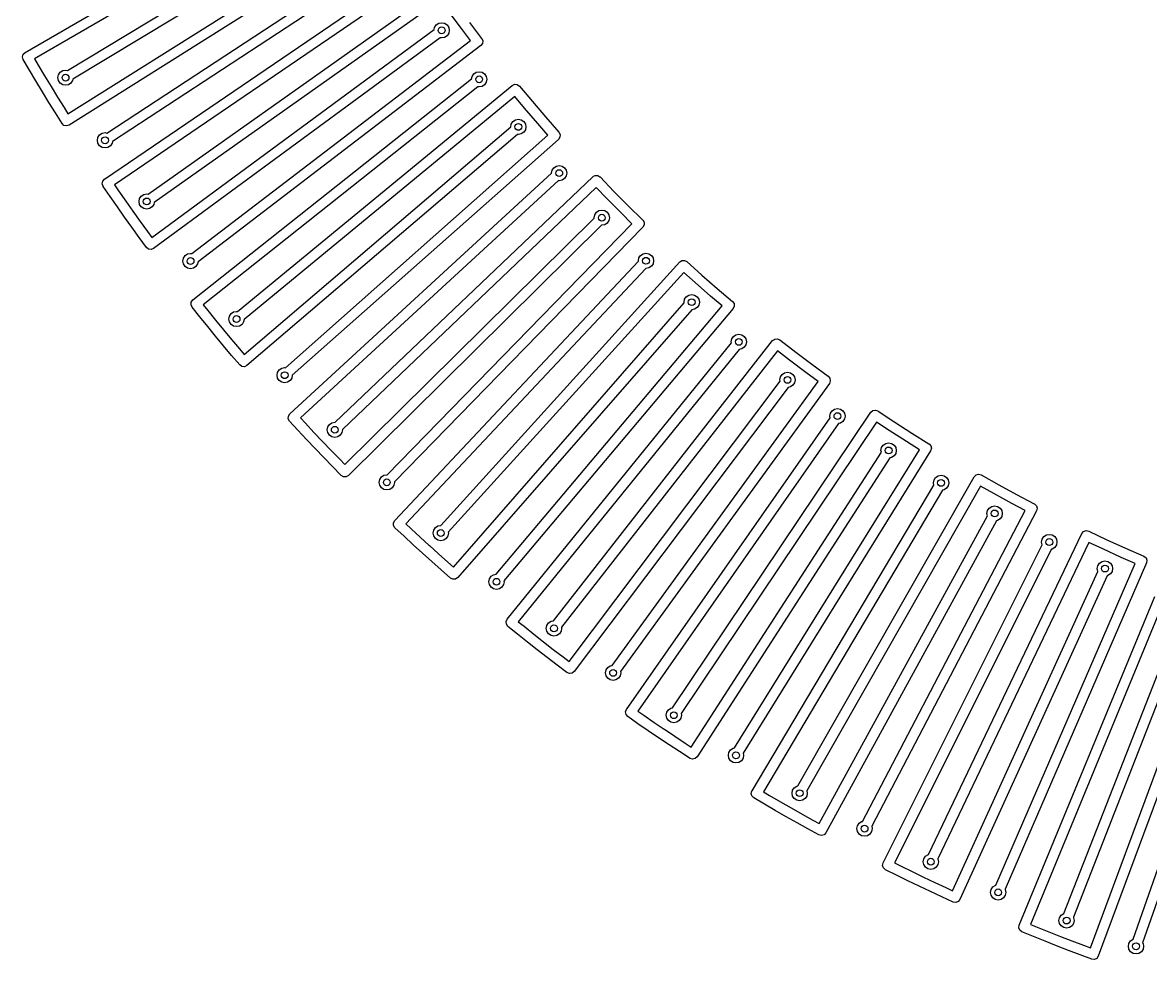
# Model space of a CAD drawing. Extents: x 97 to 314, y -170 to 213.
# Drawn here: x 120.53 to 153.77, y 75.32 to 102.94 of the extents above; entities that cross this region are included whole.
import ezdxf

# ---------------------------------------------------------------- set-up
doc = ezdxf.new("R2010")
doc.units = 0
doc.layers.add('BLACK', color=7, linetype='CONTINUOUS')

msp = doc.modelspace()

# ---------------------------------------------------------------- linework, layer by layer
at = {"layer": 'BLACK', "linetype": 'CONTINUOUS'}
for p, q in [((120.612, 102.056), (129.683, 107.315)), ((129.832, 107.054), (120.89, 101.87)), ((121.864, 101.525), (130.84, 106.949)), ((130.868, 106.615), (122.02, 101.268)), ((121.873, 100.245), (130.622, 105.752)), ((130.781, 105.497), (121.905, 99.9109)), ((123.018, 99.6805), (131.667, 105.346)), ((131.956, 105.177), (123.183, 99.4295)), ((122.952, 98.3185), (131.616, 104.223)), ((131.786, 103.975), (123.242, 98.1537)), ((124.238, 97.8795), (132.797, 103.942)), ((132.849, 103.611), (124.413, 97.6361)), ((133.466, 102.763), (133.111, 103.246)), ((124.34, 96.6041), (132.665, 102.731)), ((132.665, 102.731), (132.678, 102.793)), ((132.678, 102.793), (132.726, 102.866)), ((132.726, 102.866), (132.799, 102.915)), ((132.799, 102.915), (132.885, 102.932)), ((132.885, 102.932), (132.971, 102.915)), ((132.971, 102.915), (133.044, 102.866)), ((133.044, 102.866), (133.093, 102.793)), ((133.093, 102.793), (133.11, 102.707)), ((133.11, 102.707), (133.093, 102.621)), ((133.738, 102.403), (133.466, 102.763)), ((133.706, 102.941), (134.064, 102.468)), ((132.844, 102.49), (124.397, 96.2735)), ((125.524, 96.1244), (133.738, 102.403)), ((132.885, 102.482), (132.844, 102.49)), ((132.971, 102.499), (132.885, 102.482)), ((133.044, 102.548), (132.971, 102.499)), ((133.093, 102.621), (133.044, 102.548)), ((134.064, 102.468), (134.066, 102.466)), ((134.066, 102.466), (134.066, 102.466)), ((134.066, 102.466), (134.066, 102.466)), ((134.066, 102.466), (134.096, 102.394)), ((134.096, 102.394), (134.086, 102.317)), ((120.555, 102), (120.61, 102.055)), ((120.61, 102.055), (120.612, 102.056)), ((134.038, 102.256), (125.707, 95.8871)), ((134.086, 102.317), (134.038, 102.256)), ((120.535, 101.925), (120.555, 102)), ((120.555, 101.85), (120.535, 101.925)), ((120.555, 101.849), (120.555, 101.85)), ((120.556, 101.849), (120.555, 101.849)), ((120.741, 101.532), (120.556, 101.849)), ((120.556, 101.849), (120.556, 101.849)), ((120.89, 101.87), (120.999, 101.684)), ((120.929, 101.215), (120.741, 101.532)), ((120.999, 101.684), (121.186, 101.368)), ((121.578, 101.312), (121.595, 101.398)), ((121.595, 101.398), (121.644, 101.471)), ((121.644, 101.471), (121.717, 101.52)), ((121.717, 101.52), (121.803, 101.537)), ((121.803, 101.537), (121.864, 101.525)), ((133.782, 101.349), (133.83, 101.422)), ((133.83, 101.422), (133.903, 101.471)), ((133.903, 101.471), (133.99, 101.488)), ((133.99, 101.488), (134.076, 101.471)), ((134.076, 101.471), (134.149, 101.422)), ((134.149, 101.422), (134.197, 101.349)), ((121.118, 100.899), (120.929, 101.215)), ((121.186, 101.368), (121.374, 101.055)), ((121.374, 101.055), (121.375, 101.054)), ((121.375, 101.054), (121.375, 101.053)), ((121.375, 101.053), (121.565, 100.741)), ((121.595, 101.226), (121.578, 101.312)), ((121.644, 101.153), (121.595, 101.226)), ((121.717, 101.104), (121.644, 101.153)), ((121.803, 101.087), (121.717, 101.104)), ((121.889, 101.104), (121.803, 101.087)), ((121.962, 101.153), (121.889, 101.104)), ((122.011, 101.226), (121.962, 101.153)), ((122.02, 101.268), (122.011, 101.226)), ((125.556, 94.7613), (133.768, 101.278)), ((133.956, 101.044), (125.858, 94.6181)), ((126.871, 94.4173), (134.967, 101.085)), ((133.768, 101.278), (133.782, 101.349)), ((133.99, 101.038), (133.956, 101.044)), ((134.076, 101.055), (133.99, 101.038)), ((134.149, 101.104), (134.076, 101.055)), ((134.197, 101.177), (134.149, 101.104)), ((134.197, 101.349), (134.215, 101.263)), ((134.215, 101.263), (134.197, 101.177)), ((134.967, 101.085), (135.038, 101.118)), ((135.038, 101.118), (135.115, 101.11)), ((135.115, 101.11), (135.178, 101.065)), ((135.178, 101.065), (135.18, 101.062)), ((135.18, 101.062), (135.559, 100.607)), ((121.31, 100.584), (121.118, 100.899)), ((121.565, 100.741), (121.758, 100.429)), ((135.043, 100.759), (127.066, 94.1887)), ((135.331, 100.414), (135.043, 100.759)), ((121.503, 100.271), (121.31, 100.584)), ((121.758, 100.429), (121.873, 100.245)), ((135.72, 99.9576), (135.331, 100.414)), ((135.559, 100.607), (135.947, 100.153)), ((121.698, 99.9581), (121.503, 100.271)), ((134.986, 100.019), (135.059, 100.068)), ((135.059, 100.068), (135.145, 100.085)), ((135.145, 100.085), (135.231, 100.068)), ((135.231, 100.068), (135.304, 100.019)), ((135.947, 100.153), (136.337, 99.7073)), ((121.698, 99.9579), (121.698, 99.9581)), ((121.698, 99.9581), (121.698, 99.9581)), ((121.755, 99.9052), (121.698, 99.9579)), ((121.831, 99.888), (121.755, 99.9052)), ((121.905, 99.9109), (121.831, 99.888)), ((127.066, 93.1523), (134.921, 99.8661)), ((134.921, 99.8661), (134.937, 99.9461)), ((134.937, 99.9461), (134.986, 100.019)), ((135.304, 100.019), (135.353, 99.9461)), ((135.353, 99.7739), (135.304, 99.7009)), ((135.353, 99.9461), (135.37, 99.86)), ((135.37, 99.86), (135.353, 99.7739)), ((136.017, 99.6189), (135.72, 99.9576)), ((122.74, 99.4662), (122.757, 99.5523)), ((122.757, 99.3801), (122.74, 99.4662)), ((122.757, 99.5523), (122.806, 99.6253)), ((122.806, 99.6253), (122.879, 99.674)), ((122.879, 99.674), (122.965, 99.6912)), ((122.965, 99.6912), (123.018, 99.6805)), ((123.183, 99.4295), (123.173, 99.3801)), ((135.119, 99.6403), (127.146, 92.8267)), ((128.282, 92.7607), (136.017, 99.6189)), ((136.328, 99.4933), (128.484, 92.539)), ((135.145, 99.635), (135.119, 99.6403)), ((135.231, 99.6522), (135.145, 99.635)), ((135.304, 99.7009), (135.231, 99.6522)), ((136.37, 99.5581), (136.328, 99.4933)), ((136.337, 99.7073), (136.34, 99.7054)), ((136.34, 99.7054), (136.34, 99.7052)), ((136.34, 99.7052), (136.34, 99.7051)), ((136.34, 99.7051), (136.375, 99.6356)), ((136.375, 99.6356), (136.37, 99.5581)), ((122.806, 99.3071), (122.757, 99.3801)), ((122.879, 99.2583), (122.806, 99.3071)), ((122.965, 99.2412), (122.879, 99.2583)), ((123.051, 99.2583), (122.965, 99.2412)), ((123.124, 99.3071), (123.051, 99.2583)), ((123.173, 99.3801), (123.124, 99.3071)), ((136.265, 98.7075), (136.351, 98.7247)), ((136.351, 98.7247), (136.437, 98.7075)), ((128.412, 91.4027), (136.127, 98.497)), ((129.75, 91.1565), (137.339, 98.3938)), ((136.126, 98.4997), (136.143, 98.5858)), ((136.127, 98.497), (136.126, 98.4997)), ((136.143, 98.5858), (136.192, 98.6588)), ((136.192, 98.6588), (136.265, 98.7075)), ((136.437, 98.7075), (136.51, 98.6588)), ((136.51, 98.6588), (136.559, 98.5858)), ((136.559, 98.4136), (136.51, 98.3406)), ((136.559, 98.5858), (136.576, 98.4997)), ((136.576, 98.4997), (136.559, 98.4136)), ((137.339, 98.3939), (137.364, 98.4078)), ((137.339, 98.3938), (137.339, 98.3939)), ((137.364, 98.4078), (137.407, 98.4311)), ((137.407, 98.4311), (137.485, 98.4292)), ((137.485, 98.4292), (137.543, 98.3939)), ((137.543, 98.3939), (137.551, 98.3888)), ((137.551, 98.3888), (137.553, 98.3858)), ((137.553, 98.3858), (137.964, 97.9592)), ((122.884, 98.1825), (122.898, 98.2588)), ((122.91, 98.1092), (122.884, 98.1825)), ((122.898, 98.2588), (122.949, 98.3177)), ((122.91, 98.1087), (122.91, 98.1092)), ((122.91, 98.1092), (122.91, 98.1092)), ((122.91, 98.1086), (122.91, 98.1087)), ((123.118, 97.8054), (122.91, 98.1086)), ((122.91, 98.1086), (122.91, 98.1086)), ((122.949, 98.3177), (122.952, 98.3185)), ((123.242, 98.1537), (123.365, 97.9757)), ((136.332, 98.2784), (128.724, 91.2818)), ((137.438, 98.0739), (129.96, 90.9415)), ((136.351, 98.2747), (136.332, 98.2784)), ((136.437, 98.2918), (136.351, 98.2747)), ((136.51, 98.3406), (136.437, 98.2918)), ((137.75, 97.7502), (137.438, 98.0739)), ((123.328, 97.5029), (123.118, 97.8054)), ((123.365, 97.9757), (123.574, 97.6746)), ((123.969, 97.6632), (123.986, 97.7494)), ((123.986, 97.7494), (124.034, 97.8223)), ((124.034, 97.8223), (124.107, 97.8711)), ((124.107, 97.8711), (124.194, 97.8882)), ((124.194, 97.8882), (124.238, 97.8795)), ((138.172, 97.3237), (137.75, 97.7502)), ((137.964, 97.9592), (138.384, 97.5353)), ((123.54, 97.2016), (123.328, 97.5029)), ((123.574, 97.6746), (123.784, 97.3757)), ((123.986, 97.5771), (123.969, 97.6632)), ((124.034, 97.5041), (123.986, 97.5771)), ((124.107, 97.4554), (124.034, 97.5041)), ((124.194, 97.4382), (124.107, 97.4554)), ((124.28, 97.4554), (124.194, 97.4382)), ((124.353, 97.5041), (124.28, 97.4554)), ((124.401, 97.5771), (124.353, 97.5041)), ((124.413, 97.6361), (124.401, 97.5771)), ((137.446, 97.3437), (137.519, 97.3924)), ((137.519, 97.3924), (137.605, 97.4096)), ((137.605, 97.4096), (137.691, 97.3924)), ((137.691, 97.3924), (137.764, 97.3437)), ((138.384, 97.5353), (138.806, 97.1188)), ((123.754, 96.9016), (123.54, 97.2016)), ((123.784, 97.3757), (123.785, 97.375)), ((123.785, 97.375), (123.785, 97.374)), ((123.785, 97.374), (123.998, 97.0763)), ((123.998, 97.0763), (124.212, 96.7791)), ((130.035, 89.9076), (137.382, 97.1749)), ((137.38, 97.1846), (137.397, 97.2707)), ((137.382, 97.1749), (137.38, 97.1846)), ((137.397, 97.2707), (137.446, 97.3437)), ((137.764, 97.3437), (137.813, 97.2707)), ((137.813, 97.0985), (137.764, 97.0255)), ((137.813, 97.2707), (137.83, 97.1846)), ((137.83, 97.1846), (137.813, 97.0985)), ((138.493, 97.0074), (138.172, 97.3237)), ((138.806, 97.1188), (138.809, 97.1172)), ((138.809, 97.1172), (138.809, 97.117)), ((138.809, 97.117), (138.809, 97.1169)), ((138.809, 97.1169), (138.849, 97.0501)), ((123.97, 96.6029), (123.754, 96.9016)), ((124.212, 96.7791), (124.34, 96.6041)), ((137.594, 96.9619), (130.139, 89.5887)), ((131.278, 89.6072), (138.493, 97.0074)), ((138.812, 96.9048), (131.492, 89.3971)), ((137.605, 96.9596), (137.594, 96.9619)), ((137.691, 96.9767), (137.605, 96.9596)), ((137.764, 97.0255), (137.691, 96.9767)), ((138.85, 96.9725), (138.812, 96.9048)), ((138.849, 97.0501), (138.85, 96.9725)), ((124.187, 96.3056), (123.97, 96.6029)), ((124.187, 96.3055), (124.187, 96.3056)), ((124.187, 96.3056), (124.187, 96.3056)), ((124.187, 96.3054), (124.187, 96.3055)), ((124.248, 96.2569), (124.187, 96.3054)), ((124.325, 96.2452), (124.248, 96.2569)), ((124.397, 96.2735), (124.325, 96.2452)), ((125.278, 95.993), (125.327, 96.066)), ((125.327, 96.066), (125.4, 96.1148)), ((125.4, 96.1148), (125.486, 96.1319)), ((125.486, 96.1319), (125.524, 96.1244)), ((138.699, 96.0015), (138.748, 96.0745)), ((138.748, 96.0745), (138.821, 96.1233)), ((138.821, 96.1233), (138.907, 96.1404)), ((138.907, 96.1404), (138.993, 96.1233)), ((138.993, 96.1233), (139.066, 96.0745)), ((139.066, 96.0745), (139.115, 96.0015)), ((125.261, 95.9069), (125.278, 95.993)), ((125.278, 95.8208), (125.261, 95.9069)), ((125.327, 95.7478), (125.278, 95.8208)), ((125.4, 95.699), (125.327, 95.7478)), ((125.645, 95.7478), (125.572, 95.699)), ((125.694, 95.8208), (125.645, 95.7478)), ((125.707, 95.8871), (125.694, 95.8208)), ((131.505, 88.2605), (138.685, 95.8986)), ((132.859, 88.1145), (139.9, 95.8816)), ((138.682, 95.9154), (138.699, 96.0015)), ((138.685, 95.8986), (138.682, 95.9154)), ((139.066, 95.7563), (138.993, 95.7075)), ((139.115, 95.8293), (139.066, 95.7563)), ((139.115, 96.0015), (139.132, 95.9154)), ((139.132, 95.9154), (139.115, 95.8293)), ((139.9, 95.8816), (139.923, 95.8966)), ((139.9, 95.8816), (139.9, 95.8816)), ((139.9, 95.8816), (139.9, 95.8816)), ((139.923, 95.8966), (139.965, 95.9237)), ((139.965, 95.9237), (140.043, 95.9275)), ((140.043, 95.9275), (140.112, 95.892)), ((140.112, 95.892), (140.114, 95.8892)), ((140.114, 95.8892), (140.555, 95.4936)), ((125.486, 95.6819), (125.4, 95.699)), ((125.572, 95.699), (125.486, 95.6819)), ((138.902, 95.6914), (131.825, 88.1625)), ((140.022, 95.5697), (133.08, 87.911)), ((138.907, 95.6904), (138.902, 95.6914)), ((138.993, 95.7075), (138.907, 95.6904)), ((140.357, 95.2696), (140.022, 95.5697)), ((140.555, 95.4936), (141.004, 95.1013)), ((140.809, 94.8749), (140.357, 95.2696)), ((141.004, 95.1013), (141.456, 94.7166)), ((125.507, 94.6979), (125.554, 94.7603)), ((125.554, 94.7603), (125.556, 94.7613)), ((140.029, 94.6949), (140.046, 94.781)), ((140.046, 94.781), (140.095, 94.854)), ((140.095, 94.854), (140.168, 94.9028)), ((140.168, 94.9028), (140.254, 94.9199)), ((140.254, 94.9199), (140.34, 94.9028)), ((140.34, 94.9028), (140.413, 94.854)), ((140.413, 94.854), (140.461, 94.781)), ((140.461, 94.781), (140.479, 94.6949)), ((141.152, 94.5827), (140.809, 94.8749)), ((125.499, 94.6208), (125.507, 94.6979)), ((125.529, 94.5495), (125.499, 94.6208)), ((125.53, 94.549), (125.529, 94.5495)), ((125.529, 94.5495), (125.529, 94.5495)), ((125.759, 94.2616), (125.53, 94.549)), ((125.53, 94.549), (125.53, 94.549)), ((125.53, 94.549), (125.53, 94.549)), ((125.858, 94.6181), (125.993, 94.4494)), ((125.993, 94.4494), (126.223, 94.1643)), ((126.683, 94.3571), (126.756, 94.4059)), ((126.756, 94.4059), (126.842, 94.423)), ((126.842, 94.423), (126.871, 94.4173)), ((133.232, 86.8872), (140.033, 94.6709)), ((140.257, 94.4705), (133.359, 86.5767)), ((134.493, 86.678), (141.152, 94.5827)), ((141.477, 94.5035), (134.721, 86.4823)), ((140.033, 94.6709), (140.029, 94.6949)), ((140.34, 94.487), (140.257, 94.4705)), ((140.413, 94.5358), (140.34, 94.487)), ((140.461, 94.6088), (140.413, 94.5358)), ((140.479, 94.6949), (140.461, 94.6088)), ((141.456, 94.7166), (141.459, 94.7151)), ((141.459, 94.7151), (141.459, 94.7149)), ((141.459, 94.7149), (141.459, 94.7149)), ((141.459, 94.7149), (141.503, 94.6512)), ((141.51, 94.5738), (141.477, 94.5035)), ((141.503, 94.6512), (141.51, 94.5738)), ((125.991, 93.9752), (125.759, 94.2616)), ((126.223, 94.1643), (126.455, 93.8814)), ((126.617, 94.198), (126.635, 94.2841)), ((126.635, 94.1119), (126.617, 94.198)), ((126.635, 94.2841), (126.683, 94.3571)), ((126.683, 94.0389), (126.635, 94.1119)), ((127.05, 94.1119), (127.002, 94.0389)), ((127.066, 94.1887), (127.05, 94.1119)), ((126.224, 93.6901), (125.991, 93.9752)), ((126.455, 93.8814), (126.456, 93.8808)), ((126.456, 93.8808), (126.456, 93.8799)), ((126.456, 93.8799), (126.69, 93.5984)), ((126.756, 93.9901), (126.683, 94.0389)), ((126.842, 93.973), (126.756, 93.9901)), ((126.929, 93.9901), (126.842, 93.973)), ((127.002, 94.0389), (126.929, 93.9901)), ((141.485, 93.6828), (141.558, 93.7316)), ((141.558, 93.7316), (141.644, 93.7487)), ((141.644, 93.7487), (141.73, 93.7316)), ((141.73, 93.7316), (141.803, 93.6828)), ((126.459, 93.4064), (126.224, 93.6901)), ((126.224, 93.6901), (126.224, 93.6901)), ((126.696, 93.1242), (126.459, 93.4064)), ((126.69, 93.5984), (126.925, 93.3176)), ((134.818, 85.3513), (141.425, 93.4922)), ((136.177, 85.3009), (142.637, 93.5621)), ((141.419, 93.5237), (141.436, 93.6098)), ((141.425, 93.4922), (141.419, 93.5237)), ((141.436, 93.6098), (141.485, 93.6828)), ((141.803, 93.6828), (141.852, 93.6098)), ((141.852, 93.4376), (141.803, 93.3646)), ((141.852, 93.6098), (141.869, 93.5237)), ((141.869, 93.5237), (141.852, 93.4376)), ((142.637, 93.5621), (142.671, 93.5879)), ((142.671, 93.5879), (142.699, 93.6088)), ((142.699, 93.6088), (142.776, 93.6183)), ((142.776, 93.6183), (142.847, 93.5879)), ((142.847, 93.5879), (142.849, 93.5852)), ((142.849, 93.5852), (143.319, 93.2227)), ((126.935, 92.8434), (126.696, 93.1242)), ((126.925, 93.3176), (127.066, 93.1523)), ((141.657, 93.3012), (135.144, 85.2768)), ((142.781, 93.2599), (136.413, 85.1161)), ((141.73, 93.3158), (141.657, 93.3012)), ((141.803, 93.3646), (141.73, 93.3158)), ((143.137, 92.9849), (142.781, 93.2599)), ((143.319, 93.2227), (143.795, 92.8641)), ((126.935, 92.8432), (126.935, 92.8434)), ((126.935, 92.8434), (126.935, 92.8434)), ((126.935, 92.8434), (126.935, 92.8434)), ((126.999, 92.7993), (126.935, 92.8432)), ((127.076, 92.7932), (126.999, 92.7993)), ((127.146, 92.8267), (127.076, 92.7932)), ((128.1, 92.6993), (128.173, 92.7481)), ((128.173, 92.7481), (128.259, 92.7652)), ((128.259, 92.7652), (128.282, 92.7607)), ((143.617, 92.6241), (143.137, 92.9849)), ((143.795, 92.8641), (144.273, 92.5131)), ((128.034, 92.5402), (128.051, 92.6263)), ((128.051, 92.4541), (128.034, 92.5402)), ((128.051, 92.6263), (128.1, 92.6993)), ((128.1, 92.3811), (128.051, 92.4541)), ((128.467, 92.4541), (128.418, 92.3811)), ((128.484, 92.539), (128.467, 92.4541)), ((142.851, 92.4042), (142.868, 92.4903)), ((142.859, 92.3651), (142.851, 92.4042)), ((142.868, 92.4903), (142.917, 92.5633)), ((142.917, 92.5633), (142.99, 92.6121)), ((142.99, 92.6121), (143.076, 92.6292)), ((143.076, 92.6292), (143.162, 92.6121)), ((143.162, 92.6121), (143.235, 92.5633)), ((143.235, 92.5633), (143.284, 92.4903)), ((143.284, 92.4903), (143.301, 92.4042)), ((143.301, 92.4042), (143.284, 92.3181)), ((143.979, 92.3576), (143.617, 92.6241)), ((144.273, 92.5131), (144.276, 92.5119)), ((144.276, 92.5119), (144.276, 92.5118)), ((144.276, 92.5118), (144.276, 92.5117)), ((144.276, 92.5117), (144.325, 92.4514)), ((144.325, 92.4514), (144.338, 92.3747)), ((128.173, 92.3323), (128.1, 92.3811)), ((128.259, 92.3152), (128.173, 92.3323)), ((128.345, 92.3323), (128.259, 92.3152)), ((128.418, 92.3811), (128.345, 92.3323)), ((136.64, 84.107), (142.859, 92.3651)), ((143.097, 92.1835), (136.789, 83.8066)), ((137.912, 83.9876), (143.979, 92.3576)), ((144.31, 92.3022), (138.154, 83.8108)), ((143.162, 92.1964), (143.097, 92.1835)), ((143.235, 92.2451), (143.162, 92.1964)), ((143.284, 92.3181), (143.235, 92.2451)), ((144.338, 92.3747), (144.31, 92.3022)), ((139.691, 82.7375), (145.535, 91.4476)), ((144.323, 91.3371), (144.34, 91.4232)), ((144.34, 91.4232), (144.389, 91.4962)), ((144.389, 91.4962), (144.462, 91.545)), ((144.462, 91.545), (144.548, 91.5621)), ((144.548, 91.5621), (144.634, 91.545)), ((144.634, 91.545), (144.707, 91.4962)), ((144.707, 91.4962), (144.756, 91.4232)), ((144.756, 91.4232), (144.773, 91.3371)), ((145.535, 91.4476), (145.593, 91.4987)), ((145.593, 91.4987), (145.67, 91.5137)), ((145.67, 91.5137), (145.743, 91.4886)), ((145.743, 91.4886), (145.745, 91.486)), ((145.745, 91.486), (146.24, 91.1586)), ((128.365, 91.2584), (128.368, 91.3359)), ((128.401, 91.1895), (128.365, 91.2584)), ((128.368, 91.3359), (128.41, 91.4015)), ((128.402, 91.189), (128.401, 91.1895)), ((128.651, 90.9191), (128.402, 91.189)), ((128.402, 91.189), (128.402, 91.189)), ((128.402, 91.189), (128.402, 91.189)), ((128.41, 91.4015), (128.412, 91.4027)), ((128.724, 91.2818), (128.871, 91.1233)), ((128.871, 91.1233), (129.121, 90.8558)), ((129.528, 91.0204), (129.577, 91.0934)), ((129.577, 91.0934), (129.65, 91.1422)), ((129.65, 91.1422), (129.736, 91.1593)), ((129.736, 91.1593), (129.75, 91.1565)), ((138.333, 82.6904), (144.332, 91.2901)), ((144.578, 91.1181), (138.663, 82.6398)), ((145.701, 91.1566), (139.941, 82.5718)), ((144.332, 91.2901), (144.323, 91.3371)), ((144.634, 91.1292), (144.578, 91.1181)), ((144.707, 91.178), (144.634, 91.1292)), ((144.756, 91.251), (144.707, 91.178)), ((144.773, 91.3371), (144.756, 91.251)), ((146.076, 90.9083), (145.701, 91.1566)), ((146.24, 91.1586), (146.741, 90.8355)), ((128.903, 90.6502), (128.651, 90.9191)), ((129.121, 90.8558), (129.373, 90.5905)), ((129.511, 90.9343), (129.528, 91.0204)), ((129.528, 90.8482), (129.511, 90.9343)), ((129.577, 90.7752), (129.528, 90.8482)), ((129.65, 90.7265), (129.577, 90.7752)), ((129.895, 90.7752), (129.822, 90.7265)), ((129.944, 90.8482), (129.895, 90.7752)), ((129.961, 90.9343), (129.944, 90.8482)), ((129.96, 90.9415), (129.961, 90.9343)), ((146.58, 90.5832), (146.076, 90.9083)), ((146.741, 90.8355), (147.243, 90.5202)), ((129.157, 90.3829), (128.903, 90.6502)), ((129.373, 90.5905), (129.374, 90.5899)), ((129.374, 90.5899), (129.374, 90.589)), ((129.374, 90.589), (129.627, 90.3252)), ((129.736, 90.7093), (129.65, 90.7265)), ((129.822, 90.7265), (129.736, 90.7093)), ((145.832, 90.3246), (145.849, 90.4107)), ((145.849, 90.4107), (145.898, 90.4837)), ((145.898, 90.4837), (145.971, 90.5325)), ((145.971, 90.5325), (146.057, 90.5496)), ((146.057, 90.5496), (146.143, 90.5325)), ((146.143, 90.5325), (146.216, 90.4837)), ((146.216, 90.4837), (146.265, 90.4107)), ((146.265, 90.4107), (146.282, 90.3246)), ((146.962, 90.3437), (146.58, 90.5832)), ((147.243, 90.5202), (147.246, 90.5192)), ((147.246, 90.5192), (147.246, 90.5191)), ((147.246, 90.5191), (147.247, 90.519)), ((147.247, 90.519), (147.3, 90.4624)), ((147.3, 90.4624), (147.318, 90.3869)), ((129.412, 90.117), (129.157, 90.3829)), ((129.157, 90.3829), (129.157, 90.3829)), ((129.157, 90.3829), (129.157, 90.3829)), ((129.668, 89.8528), (129.412, 90.117)), ((129.627, 90.3252), (129.883, 90.0622)), ((140.24, 81.5818), (145.843, 90.2695)), ((146.095, 90.1073), (140.411, 81.293)), ((141.517, 81.5543), (146.962, 90.3437)), ((147.295, 90.3125), (141.773, 81.397)), ((145.843, 90.2695), (145.832, 90.3246)), ((146.143, 90.1168), (146.095, 90.1073)), ((146.216, 90.1655), (146.143, 90.1168)), ((146.265, 90.2385), (146.216, 90.1655)), ((146.282, 90.3246), (146.265, 90.2385)), ((147.318, 90.3869), (147.295, 90.3125)), ((129.927, 89.5901), (129.668, 89.8528)), ((129.883, 90.0622), (130.035, 89.9076)), ((129.927, 89.59), (129.927, 89.5901)), ((129.927, 89.5899), (129.927, 89.59)), ((129.994, 89.5507), (129.927, 89.5899)), ((130.071, 89.5503), (129.994, 89.5507)), ((130.139, 89.5887), (130.071, 89.5503)), ((131.045, 89.3839), (131.062, 89.47)), ((131.062, 89.47), (131.111, 89.543)), ((131.111, 89.543), (131.184, 89.5917)), ((131.184, 89.5917), (131.27, 89.6089)), ((131.27, 89.6089), (131.278, 89.6072)), ((143.384, 80.4375), (148.579, 89.5492)), ((147.377, 89.3673), (147.395, 89.4534)), ((147.395, 89.4534), (147.443, 89.5264)), ((147.443, 89.5264), (147.516, 89.5751)), ((147.516, 89.5751), (147.602, 89.5923)), ((147.602, 89.5923), (147.689, 89.5751)), ((147.689, 89.5751), (147.762, 89.5264)), ((147.762, 89.5264), (147.81, 89.4534)), ((147.81, 89.4534), (147.827, 89.3673)), ((148.579, 89.5492), (148.634, 89.6043)), ((148.634, 89.6043), (148.709, 89.6248)), ((148.709, 89.6248), (148.784, 89.6052)), ((148.784, 89.6052), (148.786, 89.6028)), ((148.786, 89.6028), (149.303, 89.3122)), ((131.062, 89.2978), (131.045, 89.3839)), ((131.111, 89.2248), (131.062, 89.2978)), ((131.184, 89.176), (131.111, 89.2248)), ((131.27, 89.1589), (131.184, 89.176)), ((131.356, 89.176), (131.27, 89.1589)), ((131.429, 89.2248), (131.356, 89.176)), ((131.478, 89.2978), (131.429, 89.2248)), ((131.495, 89.3839), (131.478, 89.2978)), ((131.492, 89.3971), (131.495, 89.3839)), ((142.032, 80.2919), (147.39, 89.3036)), ((147.649, 89.1515), (142.366, 80.2654)), ((148.766, 89.271), (143.646, 80.2922)), ((147.39, 89.3036), (147.377, 89.3673)), ((147.689, 89.1594), (147.649, 89.1515)), ((147.762, 89.2082), (147.689, 89.1594)), ((147.81, 89.2812), (147.762, 89.2082)), ((147.827, 89.3673), (147.81, 89.2812)), ((149.158, 89.0506), (148.766, 89.271)), ((149.303, 89.3122), (149.826, 89.0263)), ((149.684, 88.763), (149.158, 89.0506)), ((150.082, 88.5519), (149.684, 88.763)), ((149.826, 89.0263), (150.35, 88.7483)), ((150.35, 88.7483), (150.353, 88.7476)), ((150.353, 88.7476), (150.353, 88.7474)), ((150.353, 88.7474), (150.354, 88.7474)), ((150.354, 88.7474), (150.411, 88.6948)), ((145.291, 79.3907), (150.082, 88.5519)), ((150.417, 88.545), (145.558, 79.2543)), ((148.956, 88.4671), (148.973, 88.5532)), ((148.971, 88.3945), (148.956, 88.4671)), ((148.973, 88.5532), (149.022, 88.6262)), ((149.022, 88.6262), (149.095, 88.675)), ((149.095, 88.675), (149.181, 88.6921)), ((149.181, 88.6921), (149.267, 88.675)), ((149.267, 88.675), (149.34, 88.6262)), ((149.34, 88.6262), (149.389, 88.5532)), ((149.389, 88.5532), (149.406, 88.4671)), ((149.406, 88.4671), (149.389, 88.381)), ((150.411, 88.6948), (150.434, 88.6207)), ((150.434, 88.6207), (150.417, 88.545)), ((131.466, 88.1907), (131.503, 88.2591)), ((131.468, 88.1131), (131.466, 88.1907)), ((131.509, 88.0471), (131.468, 88.1131)), ((131.503, 88.2591), (131.505, 88.2605)), ((131.825, 88.1625), (131.982, 88.0151)), ((132.7, 88.0486), (132.773, 88.0974)), ((132.773, 88.0974), (132.859, 88.1145)), ((132.859, 88.1145), (132.859, 88.1145)), ((144.015, 79.3248), (148.971, 88.3945)), ((149.235, 88.2528), (144.206, 79.0491)), ((149.267, 88.2592), (149.235, 88.2528)), ((149.34, 88.308), (149.267, 88.2592)), ((149.389, 88.381), (149.34, 88.308)), ((131.51, 88.0466), (131.509, 88.0471)), ((131.509, 88.0471), (131.509, 88.0471)), ((131.778, 87.7955), (131.51, 88.0466)), ((131.51, 88.0466), (131.51, 88.0466)), ((131.51, 88.0466), (131.51, 88.0466)), ((132.049, 87.5456), (131.778, 87.7955)), ((131.982, 88.0151), (132.252, 87.7665)), ((132.252, 87.7665), (132.522, 87.5202)), ((132.634, 87.8895), (132.651, 87.9756)), ((132.651, 87.8034), (132.634, 87.8895)), ((132.651, 87.9756), (132.7, 88.0486)), ((132.7, 87.7304), (132.651, 87.8034)), ((133.067, 87.8034), (133.018, 87.7304)), ((133.084, 87.8895), (133.067, 87.8034)), ((133.08, 87.911), (133.084, 87.8895)), ((147.234, 78.4133), (151.753, 87.8769)), ((150.584, 87.7106), (150.633, 87.7836)), ((150.633, 87.7836), (150.706, 87.8324)), ((150.706, 87.8324), (150.792, 87.8495)), ((150.792, 87.8495), (150.878, 87.8324)), ((150.878, 87.8324), (150.951, 87.7836)), ((150.951, 87.7836), (151, 87.7106)), ((151.753, 87.8769), (151.803, 87.9359)), ((151.803, 87.9359), (151.877, 87.9618)), ((151.877, 87.9618), (151.953, 87.9476)), ((151.953, 87.9476), (151.956, 87.9454)), ((151.956, 87.9454), (152.492, 87.6931)), ((132.321, 87.2974), (132.049, 87.5456)), ((132.522, 87.5202), (132.523, 87.5197)), ((132.523, 87.5197), (132.523, 87.5197)), ((132.523, 87.5197), (132.523, 87.5197)), ((132.523, 87.5197), (132.523, 87.5188)), ((132.523, 87.5188), (132.795, 87.2741)), ((132.773, 87.6816), (132.7, 87.7304)), ((132.859, 87.6645), (132.773, 87.6816)), ((132.945, 87.6816), (132.859, 87.6645)), ((133.018, 87.7304), (132.945, 87.6816)), ((145.896, 78.1685), (150.584, 87.5426)), ((151.959, 87.6131), (147.507, 78.2889)), ((150.567, 87.6245), (150.584, 87.7106)), ((150.584, 87.5426), (150.567, 87.6245)), ((150.878, 87.4167), (150.854, 87.4117)), ((150.951, 87.4654), (150.878, 87.4167)), ((151, 87.5384), (150.951, 87.4654)), ((151, 87.7106), (151.017, 87.6245)), ((151.017, 87.6245), (151, 87.5384)), ((152.367, 87.4217), (151.959, 87.6131)), ((152.913, 87.1731), (152.367, 87.4217)), ((152.492, 87.6931), (153.035, 87.446)), ((153.035, 87.446), (153.577, 87.2068)), ((132.595, 87.0508), (132.321, 87.2974)), ((132.795, 87.2741), (133.069, 87.0304)), ((150.854, 87.4117), (146.23, 78.1663)), ((153.325, 86.9914), (152.913, 87.1731)), ((153.577, 87.2068), (153.581, 87.2063)), ((153.581, 87.2063), (153.581, 87.2062)), ((153.581, 87.2062), (153.581, 87.2062)), ((153.581, 87.2062), (153.642, 87.1579)), ((153.642, 87.1579), (153.67, 87.0857)), ((153.67, 87.0857), (153.659, 87.0089)), ((132.87, 86.8059), (132.595, 87.0508)), ((133.147, 86.5626), (132.87, 86.8059)), ((133.069, 87.0304), (133.232, 86.8872)), ((147.944, 77.348), (152.227, 86.7519)), ((149.212, 77.5083), (153.325, 86.9914)), ((153.659, 87.0089), (149.488, 77.3901)), ((152.207, 86.8414), (152.224, 86.9275)), ((152.224, 86.7553), (152.207, 86.8414)), ((152.224, 86.9275), (152.273, 87.0005)), ((152.227, 86.7519), (152.224, 86.7553)), ((152.273, 87.0005), (152.346, 87.0493)), ((152.346, 87.0493), (152.432, 87.0664)), ((152.432, 87.0664), (152.518, 87.0493)), ((152.518, 87.0493), (152.591, 87.0005)), ((152.591, 87.0005), (152.64, 86.9275)), ((152.64, 86.7553), (152.591, 86.6823)), ((152.64, 86.9275), (152.657, 86.8414)), ((152.657, 86.8414), (152.64, 86.7553)), ((133.147, 86.5625), (133.147, 86.5626)), ((133.147, 86.5626), (133.147, 86.5626)), ((133.147, 86.5626), (133.147, 86.5626)), ((133.217, 86.5282), (133.147, 86.5625)), ((133.294, 86.5335), (133.217, 86.5282)), ((133.359, 86.5767), (133.294, 86.5335)), ((134.276, 86.4545), (134.294, 86.5406)), ((134.294, 86.3684), (134.276, 86.4545)), ((134.294, 86.5406), (134.342, 86.6136)), ((134.342, 86.6136), (134.415, 86.6624)), ((134.415, 86.6624), (134.493, 86.678)), ((134.726, 86.4545), (134.709, 86.3684)), ((134.721, 86.4823), (134.726, 86.4545)), ((152.501, 86.6301), (148.155, 77.087)), ((151.221, 76.6752), (155.04, 86.4396)), ((152.518, 86.6336), (152.501, 86.6301)), ((152.591, 86.6823), (152.518, 86.6336)), ((134.342, 86.2954), (134.294, 86.3684)), ((134.415, 86.2467), (134.342, 86.2954)), ((134.501, 86.2295), (134.415, 86.2467)), ((134.588, 86.2467), (134.501, 86.2295)), ((134.661, 86.2954), (134.588, 86.2467)), ((134.709, 86.3684), (134.661, 86.2954)), ((155.265, 86.1915), (151.501, 76.5656)), ((149.904, 76.3314), (153.899, 86.0227)), ((154.176, 85.9082), (150.238, 76.3535)), ((153.26, 75.9168), (156.672, 85.6707)), ((157.004, 85.7124), (153.542, 75.8136)), ((134.784, 85.2788), (134.815, 85.3497)), ((134.792, 85.2016), (134.784, 85.2788)), ((134.837, 85.1387), (134.792, 85.2016)), ((134.815, 85.3497), (134.818, 85.3513)), ((134.838, 85.1382), (134.837, 85.1387)), ((135.124, 84.9074), (134.838, 85.1382)), ((134.838, 85.1382), (134.838, 85.1382)), ((134.838, 85.1382), (134.838, 85.1382)), ((135.144, 85.2768), (135.312, 85.1412)), ((135.312, 85.1412), (135.598, 84.9128)), ((135.97, 85.0796), (135.987, 85.1657)), ((135.987, 85.1657), (136.036, 85.2387)), ((136.036, 85.2387), (136.109, 85.2875)), ((136.109, 85.2875), (136.177, 85.3009)), ((136.413, 85.1161), (136.42, 85.0796)), ((152.006, 75.6618), (155.595, 85.3547)), ((155.875, 85.2477), (152.235, 75.4168)), ((135.412, 84.6778), (135.124, 84.9074)), ((135.598, 84.9128), (135.886, 84.6867)), ((135.987, 84.9935), (135.97, 85.0796)), ((136.036, 84.9205), (135.987, 84.9935)), ((136.109, 84.8718), (136.036, 84.9205)), ((136.195, 84.8546), (136.109, 84.8718)), ((136.281, 84.8718), (136.195, 84.8546)), ((136.354, 84.9205), (136.281, 84.8718)), ((136.403, 84.9935), (136.354, 84.9205)), ((136.42, 85.0796), (136.403, 84.9935)), ((135.702, 84.45), (135.412, 84.6778)), ((135.993, 84.2239), (135.702, 84.45)), ((135.702, 84.45), (135.702, 84.45)), ((135.702, 84.45), (135.702, 84.45)), ((135.886, 84.6867), (135.887, 84.6863)), ((135.887, 84.6863), (135.887, 84.6855)), ((135.887, 84.6855), (136.176, 84.4612)), ((136.176, 84.4612), (136.467, 84.238)), ((136.285, 83.9997), (135.993, 84.2239)), ((136.467, 84.238), (136.64, 84.107)), ((136.579, 83.7771), (136.285, 83.9997)), ((136.579, 83.777), (136.579, 83.7771)), ((136.579, 83.7771), (136.579, 83.7771)), ((136.651, 83.7479), (136.579, 83.777)), ((136.728, 83.7588), (136.651, 83.7479)), ((136.789, 83.8066), (136.728, 83.7588)), ((137.712, 83.7678), (137.73, 83.8539)), ((137.73, 83.6816), (137.712, 83.7678)), ((137.73, 83.8539), (137.778, 83.9269)), ((137.778, 83.9269), (137.851, 83.9756)), ((137.851, 83.9756), (137.912, 83.9876)), ((138.162, 83.7678), (138.145, 83.6816)), ((138.154, 83.8108), (138.162, 83.7678)), ((137.778, 83.6087), (137.73, 83.6816)), ((137.851, 83.5599), (137.778, 83.6087)), ((137.937, 83.5428), (137.851, 83.5599)), ((138.023, 83.5599), (137.937, 83.5428)), ((138.096, 83.6087), (138.023, 83.5599)), ((138.145, 83.6816), (138.096, 83.6087)), ((138.304, 82.6156), (138.331, 82.6886)), ((138.318, 82.5392), (138.304, 82.6156)), ((138.368, 82.4798), (138.318, 82.5392)), ((138.331, 82.6886), (138.333, 82.6904)), ((138.369, 82.4794), (138.368, 82.4798)), ((138.671, 82.2699), (138.369, 82.4794)), ((138.369, 82.4794), (138.369, 82.4794)), ((138.369, 82.4794), (138.369, 82.4794)), ((138.663, 82.6398), (138.841, 82.5168)), ((138.841, 82.5168), (139.143, 82.3098)), ((139.502, 82.5195), (139.519, 82.6056)), ((139.519, 82.4334), (139.502, 82.5195)), ((139.519, 82.6056), (139.568, 82.6786)), ((139.568, 82.3604), (139.519, 82.4334)), ((139.568, 82.6786), (139.641, 82.7274)), ((139.641, 82.7274), (139.691, 82.7375)), ((139.935, 82.4334), (139.886, 82.3604)), ((139.952, 82.5195), (139.935, 82.4334)), ((139.941, 82.5718), (139.952, 82.5195)), ((138.975, 82.0619), (138.671, 82.2699)), ((139.143, 82.3098), (139.446, 82.1052)), ((139.446, 82.1052), (139.447, 82.1048)), ((139.447, 82.1048), (139.448, 82.104)), ((139.448, 82.104), (139.752, 81.9013)), ((139.641, 82.3117), (139.568, 82.3604)), ((139.727, 82.2945), (139.641, 82.3117)), ((139.813, 82.3117), (139.727, 82.2945)), ((139.886, 82.3604), (139.813, 82.3117)), ((139.28, 81.8557), (138.975, 82.0619)), ((139.587, 81.6514), (139.28, 81.8557)), ((139.28, 81.8557), (139.28, 81.8557)), ((139.28, 81.8557), (139.28, 81.8557)), ((139.752, 81.9013), (140.059, 81.6998)), ((139.895, 81.4489), (139.587, 81.6514)), ((140.204, 81.2483), (139.895, 81.4489)), ((140.059, 81.6998), (140.24, 81.5818)), ((141.352, 81.4238), (141.4, 81.4968)), ((141.4, 81.4968), (141.473, 81.5455)), ((141.473, 81.5455), (141.517, 81.5543)), ((140.204, 81.2482), (140.204, 81.2483)), ((140.204, 81.2483), (140.204, 81.2483)), ((140.204, 81.2483), (140.204, 81.2483)), ((140.278, 81.2244), (140.204, 81.2482)), ((140.354, 81.2408), (140.278, 81.2244)), ((140.411, 81.293), (140.354, 81.2408)), ((141.334, 81.3377), (141.352, 81.4238)), ((141.352, 81.2516), (141.334, 81.3377)), ((141.4, 81.1786), (141.352, 81.2516)), ((141.473, 81.1298), (141.4, 81.1786)), ((141.559, 81.1127), (141.473, 81.1298)), ((141.646, 81.1298), (141.559, 81.1127)), ((141.719, 81.1786), (141.646, 81.1298)), ((141.767, 81.2516), (141.719, 81.1786)), ((141.784, 81.3377), (141.767, 81.2516)), ((141.773, 81.397), (141.784, 81.3377)), ((143.349, 80.4306), (143.384, 80.4375)), ((142.009, 80.2153), (142.03, 80.29)), ((142.028, 80.14), (142.009, 80.2153)), ((142.083, 80.0844), (142.028, 80.14)), ((142.03, 80.29), (142.032, 80.2919)), ((142.366, 80.2654), (142.551, 80.1556)), ((142.551, 80.1556), (142.868, 79.9712)), ((143.21, 80.2227), (143.227, 80.3088)), ((143.227, 80.1366), (143.21, 80.2227)), ((143.227, 80.3088), (143.276, 80.3818)), ((143.276, 80.0636), (143.227, 80.1366)), ((143.276, 80.3818), (143.349, 80.4306)), ((143.643, 80.1366), (143.594, 80.0636)), ((143.66, 80.2227), (143.643, 80.1366)), ((143.646, 80.2922), (143.66, 80.2227)), ((142.083, 80.084), (142.083, 80.0844)), ((142.4, 79.8971), (142.083, 80.084)), ((142.083, 80.084), (142.083, 80.084)), ((142.083, 80.084), (142.083, 80.084)), ((142.718, 79.7117), (142.4, 79.8971)), ((142.868, 79.9712), (143.185, 79.7891)), ((143.185, 79.7891), (143.186, 79.7889)), ((143.186, 79.7889), (143.187, 79.7881)), ((143.187, 79.7881), (143.505, 79.608)), ((143.349, 80.0149), (143.276, 80.0636)), ((143.435, 79.9977), (143.349, 80.0149)), ((143.521, 80.0149), (143.435, 79.9977)), ((143.594, 80.0636), (143.521, 80.0149)), ((143.038, 79.5282), (142.718, 79.7117)), ((143.358, 79.3467), (143.038, 79.5282)), ((143.038, 79.5282), (143.038, 79.5282)), ((143.038, 79.5282), (143.038, 79.5282)), ((143.038, 79.5282), (143.038, 79.5282)), ((143.505, 79.608), (143.825, 79.4293)), ((143.68, 79.1672), (143.358, 79.3467)), ((144.003, 78.9895), (143.68, 79.1672)), ((143.825, 79.4293), (144.015, 79.3248)), ((145.124, 79.1772), (145.141, 79.2633)), ((145.141, 79.0911), (145.124, 79.1772)), ((145.141, 79.2633), (145.189, 79.3363)), ((145.189, 79.3363), (145.262, 79.385)), ((145.262, 79.385), (145.291, 79.3907)), ((145.574, 79.1772), (145.556, 79.0911)), ((145.558, 79.2543), (145.574, 79.1772)), ((144.003, 78.9894), (144.003, 78.9895)), ((144.003, 78.9895), (144.003, 78.9895)), ((144.003, 78.9895), (144.003, 78.9895)), ((144.078, 78.9711), (144.003, 78.9894)), ((144.153, 78.993), (144.078, 78.9711)), ((144.206, 79.0491), (144.153, 78.993)), ((145.189, 79.0181), (145.141, 79.0911)), ((145.262, 78.9693), (145.189, 79.0181)), ((145.349, 78.9522), (145.262, 78.9693)), ((145.435, 78.9693), (145.349, 78.9522)), ((145.508, 79.0181), (145.435, 78.9693)), ((145.556, 79.0911), (145.508, 79.0181)), ((145.879, 78.0904), (145.894, 78.1664)), ((145.894, 78.1664), (145.896, 78.1685)), ((146.23, 78.1663), (146.424, 78.0703)), ((147.075, 78.2014), (147.092, 78.2875)), ((147.092, 78.1153), (147.075, 78.2014)), ((147.092, 78.2875), (147.141, 78.3605)), ((147.141, 78.0423), (147.092, 78.1153)), ((147.141, 78.3605), (147.214, 78.4093)), ((147.214, 78.4093), (147.234, 78.4133)), ((147.508, 78.1153), (147.459, 78.0423)), ((147.507, 78.2889), (147.508, 78.2875)), ((147.508, 78.2875), (147.525, 78.2014)), ((147.525, 78.2014), (147.508, 78.1153)), ((145.903, 78.0167), (145.879, 78.0904)), ((145.961, 77.9652), (145.903, 78.0167)), ((145.962, 77.9649), (145.961, 77.9652)), ((145.961, 77.9652), (145.961, 77.9652)), ((146.291, 77.8014), (145.962, 77.9649)), ((145.962, 77.9649), (145.962, 77.9649)), ((145.962, 77.9649), (145.962, 77.9649)), ((146.622, 77.6397), (146.291, 77.8014)), ((146.424, 78.0703), (146.753, 77.9093)), ((146.753, 77.9093), (147.083, 77.7508)), ((147.214, 77.9935), (147.141, 78.0423)), ((147.3, 77.9764), (147.214, 77.9935)), ((147.386, 77.9935), (147.3, 77.9764)), ((147.459, 78.0423), (147.386, 77.9935)), ((146.954, 77.4799), (146.622, 77.6397)), ((147.287, 77.3221), (146.954, 77.4799)), ((146.954, 77.4799), (146.954, 77.4799)), ((146.954, 77.4799), (146.954, 77.4799)), ((147.083, 77.7508), (147.084, 77.7506)), ((147.084, 77.7506), (147.084, 77.7499)), ((147.084, 77.7499), (147.415, 77.5934)), ((147.415, 77.5934), (147.747, 77.4384)), ((149.077, 77.3837), (149.125, 77.4567)), ((149.125, 77.4567), (149.198, 77.5055)), ((149.198, 77.5055), (149.212, 77.5083)), ((147.621, 77.1664), (147.287, 77.3221)), ((147.956, 77.0127), (147.621, 77.1664)), ((147.747, 77.4384), (147.944, 77.348)), ((149.06, 77.2976), (149.077, 77.3837)), ((149.077, 77.2115), (149.06, 77.2976)), ((149.125, 77.1385), (149.077, 77.2115)), ((149.198, 77.0897), (149.125, 77.1385)), ((149.444, 77.1385), (149.371, 77.0897)), ((149.492, 77.2115), (149.444, 77.1385)), ((149.488, 77.3901), (149.492, 77.3837)), ((149.492, 77.3837), (149.51, 77.2976)), ((149.51, 77.2976), (149.492, 77.2115)), ((147.956, 77.0126), (147.956, 77.0127)), ((147.956, 77.0127), (147.956, 77.0127)), ((148.033, 76.9998), (147.956, 77.0126)), ((148.105, 77.027), (148.033, 76.9998)), ((148.155, 77.087), (148.105, 77.027)), ((149.285, 77.0726), (149.198, 77.0897)), ((149.371, 77.0897), (149.285, 77.0726)), ((151.077, 76.4662), (151.094, 76.5523)), ((151.094, 76.3801), (151.077, 76.4662)), ((151.094, 76.5523), (151.143, 76.6253)), ((151.143, 76.6253), (151.216, 76.6741)), ((151.216, 76.6741), (151.221, 76.6752)), ((151.501, 76.5656), (151.51, 76.5523)), ((151.51, 76.5523), (151.527, 76.4662)), ((151.527, 76.4662), (151.51, 76.3801)), ((149.892, 76.2522), (149.902, 76.3292)), ((149.922, 76.1805), (149.892, 76.2522)), ((149.902, 76.3292), (149.904, 76.3314)), ((149.984, 76.1334), (149.922, 76.1805)), ((149.984, 76.1331), (149.984, 76.1334)), ((150.325, 75.994), (149.984, 76.1331)), ((149.984, 76.1331), (149.984, 76.1331)), ((149.984, 76.1331), (149.984, 76.1331)), ((150.238, 76.3535), (150.437, 76.2718)), ((150.437, 76.2718), (150.778, 76.1352)), ((150.778, 76.1352), (151.118, 76.001)), ((151.143, 76.3071), (151.094, 76.3801)), ((151.216, 76.2583), (151.143, 76.3071)), ((151.302, 76.2412), (151.216, 76.2583)), ((151.388, 76.2583), (151.302, 76.2412)), ((151.461, 76.3071), (151.388, 76.2583)), ((151.51, 76.3801), (151.461, 76.3071)), ((150.667, 75.8567), (150.325, 75.994)), ((151.009, 75.7215), (150.667, 75.8567)), ((151.118, 76.001), (151.119, 76.0009)), ((151.119, 76.0009), (151.12, 76.0003)), ((151.12, 76.0003), (151.46, 75.8681)), ((151.46, 75.8681), (151.803, 75.7377)), ((153.122, 75.709), (153.139, 75.7951)), ((153.139, 75.7951), (153.188, 75.8681)), ((153.188, 75.8681), (153.26, 75.9168)), ((153.542, 75.8136), (153.555, 75.7951)), ((153.555, 75.7951), (153.572, 75.709)), ((151.353, 75.5883), (151.009, 75.7215)), ((151.009, 75.7215), (151.009, 75.7215)), ((151.009, 75.7215), (151.009, 75.7215)), ((151.697, 75.4573), (151.353, 75.5883)), ((152.042, 75.3283), (151.697, 75.4573)), ((151.803, 75.7377), (152.006, 75.6618)), ((153.139, 75.6229), (153.122, 75.709)), ((153.188, 75.5499), (153.139, 75.6229)), ((153.261, 75.5011), (153.188, 75.5499)), ((153.347, 75.484), (153.261, 75.5011)), ((153.433, 75.5011), (153.347, 75.484)), ((153.506, 75.5499), (153.433, 75.5011)), ((153.555, 75.6229), (153.506, 75.5499)), ((153.572, 75.709), (153.555, 75.6229)), ((152.043, 75.3282), (152.042, 75.3283)), ((152.042, 75.3283), (152.042, 75.3283)), ((152.042, 75.3283), (152.042, 75.3283)), ((152.12, 75.321), (152.043, 75.3282)), ((152.19, 75.3535), (152.12, 75.321)), ((152.235, 75.4168), (152.19, 75.3535))]:
    msp.add_line(p, q, dxfattribs=at)
at = {"layer": 'BLACK'}
for centre in [(132.885, 102.707), (121.803, 101.312), (133.99, 101.263), (135.145, 99.86), (122.965, 99.4662), (136.351, 98.4997), (124.194, 97.6632), (137.605, 97.1846), (125.486, 95.9069), (138.907, 95.9154), (140.254, 94.6949), (126.842, 94.198), (141.644, 93.5237), (128.259, 92.5402), (143.076, 92.4042), (144.548, 91.3371), (129.736, 90.9343), (146.057, 90.3246), (131.27, 89.3839), (147.602, 89.3673), (149.181, 88.4671), (132.859, 87.8895), (150.792, 87.6245), (152.432, 86.8414), (134.501, 86.4545), (136.195, 85.0796), (137.937, 83.7678), (139.727, 82.5195), (141.559, 81.3377), (143.435, 80.2227), (145.349, 79.1772), (147.3, 78.2014), (149.285, 77.2976), (151.302, 76.4662), (153.347, 75.709)]:
    msp.add_circle(centre, 0.1, dxfattribs=at)

doc.saveas('drawing.dxf')
